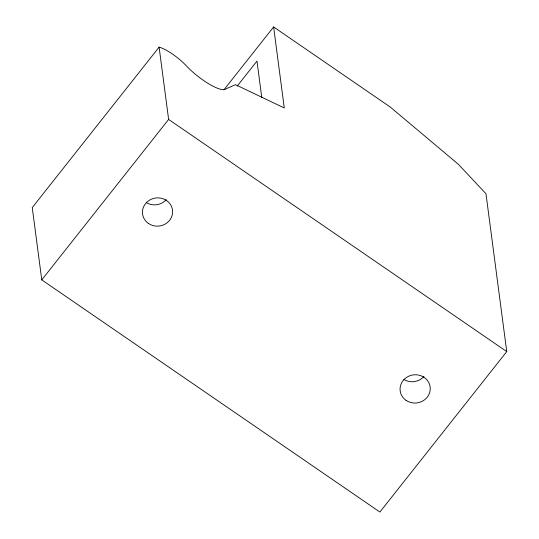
<?xml version="1.0" encoding="UTF-8"?>
<svg xmlns="http://www.w3.org/2000/svg" width="539" height="539" viewBox="0 0 539 539"><rect width="100%" height="100%" fill="white"/><g stroke="black" fill="none" stroke-linecap="round" stroke-linejoin="round"><path stroke-width="0.81" d="M273.617 26.95L284.282 107.975L235.482 84.663L226.09 88.78A30.224 7.735 38.3 0 1 186.312 65.812A24.073 6.158 38.3 0 0 159.106 47.129L32.246 207.589L41.766 279.882L379.894 512.05L506.754 351.59L485.969 193.73L458.285 164.233L390.351 107.106L273.617 26.95L224.022 89.683M41.766 279.882L168.626 119.422L159.106 47.129M237.153 86.146L256.968 61.082L261.786 97.653M168.626 119.422L506.754 351.59M423.937 376.491A15.112 14.129 -7.5 0 1 403.927 379.49M166.315 199.605A15.112 14.129 -7.5 0 1 146.305 202.603M406.089 400.362A15.112 14.129 -7.5 0 0 430.142 390.351A15.112 14.129 -7.5 0 0 409.222 375.986A15.112 14.129 -7.5 0 0 406.089 400.362M148.468 223.469A15.112 14.129 -7.5 0 0 172.52 213.457A15.112 14.129 -7.5 0 0 151.6 199.1A15.112 14.129 -7.5 0 0 148.468 223.469"/></g></svg>
